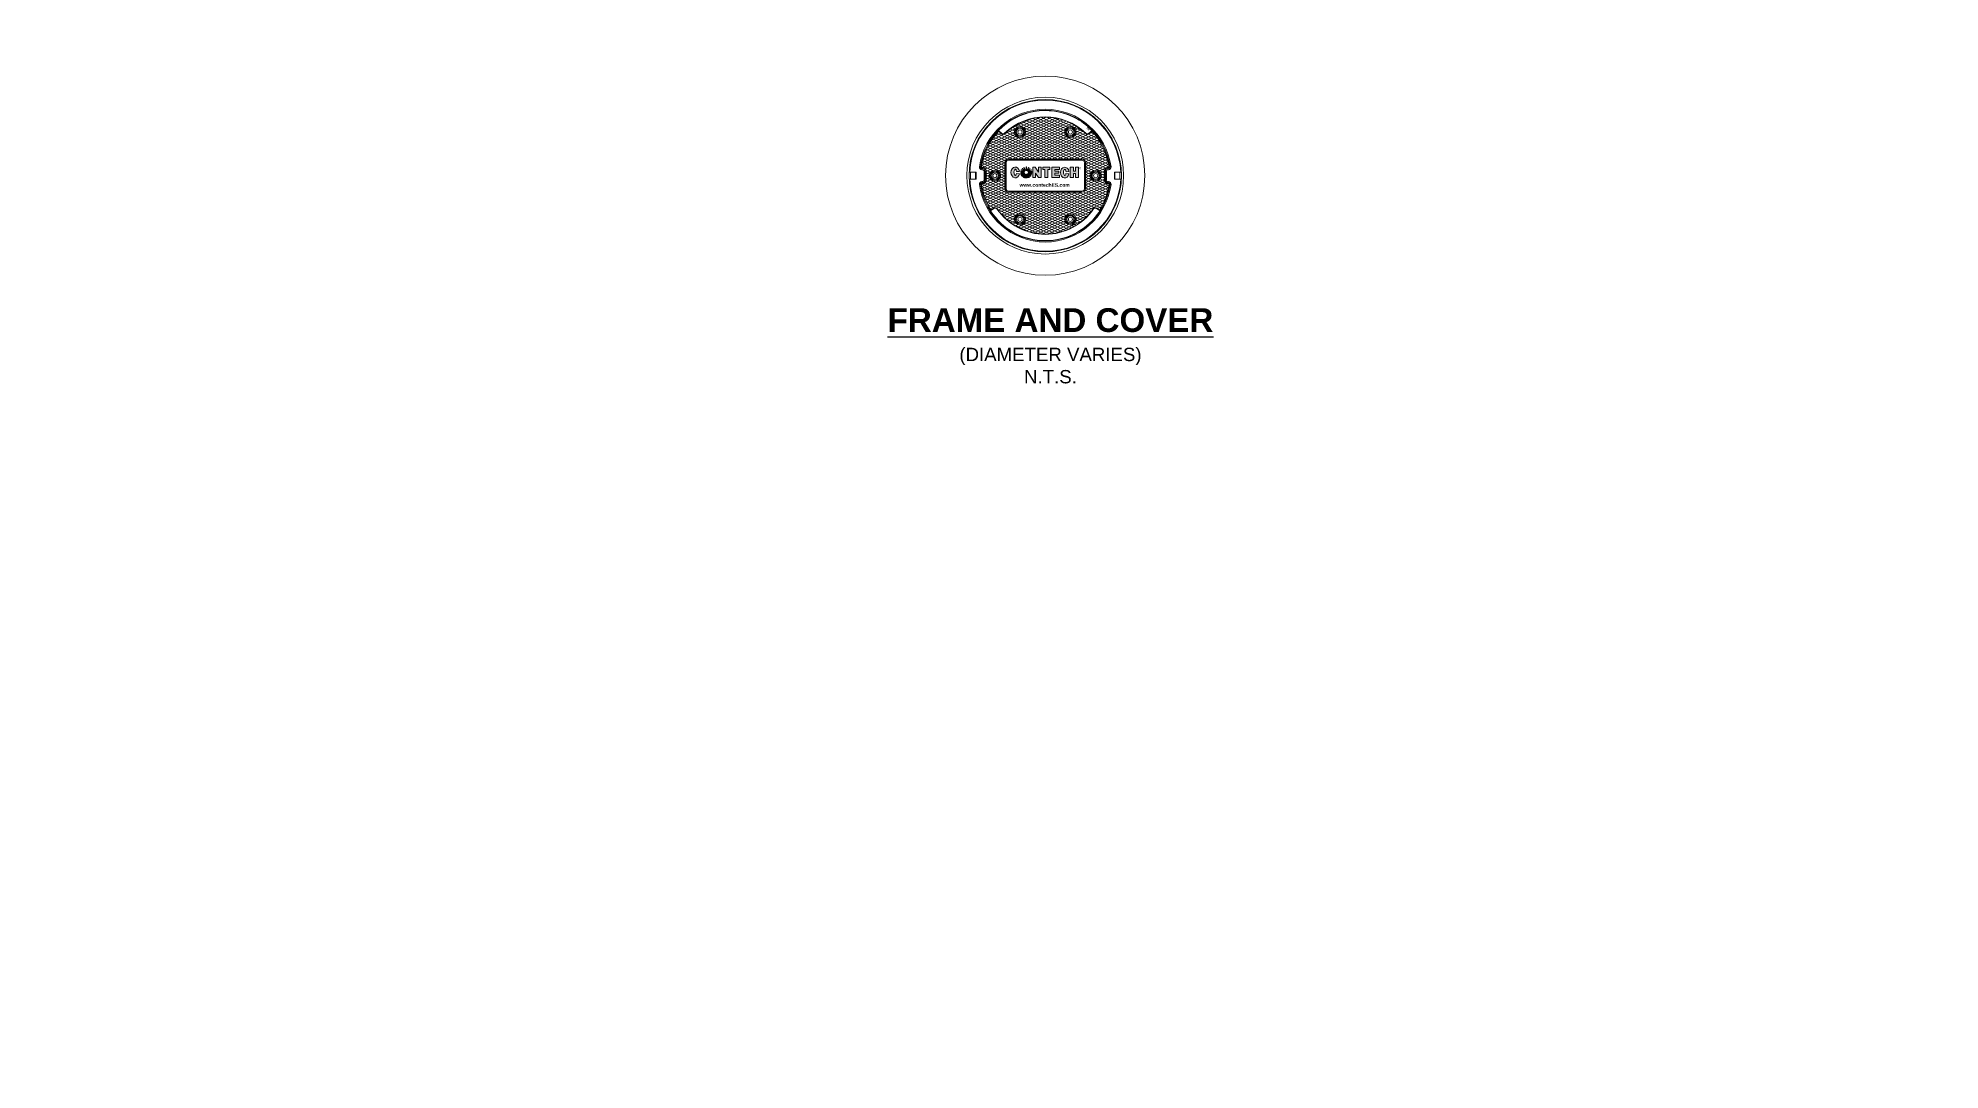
# Model space of a CAD drawing. Header units: feet. Extents: x -3082 to 1991, y 184 to 523.
# Drawn here: x 386.6 to 787.6, y 304.4 to 522 of the extents above; entities that cross this region are included whole.
import ezdxf
from ezdxf import colors
from ezdxf.entities.mleader import LeaderData, LeaderLine
from ezdxf.math import Vec2, Vec3

# ---------------------------------------------------------------- set-up
doc = ezdxf.new("R2010")
doc.units = ezdxf.units.FT
doc.header["$LTSCALE"] = 0.5
doc.header["$MEASUREMENT"] = 0
for name, color, linetype, lineweight in [('CCP-Access-Mfg Parts', 212, 'Continuous', 18), ('CCP-Dimension', 34, 'Continuous', 18), ('CCP-Hatch', 8, 'Continuous', 9), ('CCP-Title', 52, 'Continuous', 30)]:
    doc.layers.add(name, color=color, linetype=linetype, lineweight=lineweight)
doc.styles.add('BOLD', font='sanssb__.ttf')
doc.styles.add('CCP-Text', font='arial.ttf')

# ---------------------------------------------------------------- blocks, each defined once
blk = doc.blocks.new('CES-Logo CONTECH Only Horiz')
h = blk.add_hatch(color=256)
h.dxf.hatch_style = 1
edge = h.paths.add_edge_path()
edge.add_ellipse((-0.83, 0.063), major_axis=(0, 0.127), ratio=0.791296, start_angle=281.6248, end_angle=616.6072)
edge.add_line((-0.732, 0.033), (-0.802, 0.038))
edge.add_ellipse((-0.83, 0.066), major_axis=(0, 0.0726), ratio=0.41827, start_angle=283.7797, end_angle=607.7245, ccw=False)
edge.add_line((-0.8, 0.083), (-0.732, 0.088))
h.paths.add_polyline_path([(-0.285, -0.057), (-0.224, -0.057), (-0.224, 0.185), (-0.284, 0.185), (-0.284, 0.07), (-0.364, 0.184), (-0.416, 0.184), (-0.416, -0.057), (-0.358, -0.057), (-0.358, 0.045)])
h.paths.add_polyline_path([(-0.138, 0.13), (-0.138, -0.057), (-0.064, -0.057), (-0.064, 0.13), (-0.021, 0.13), (-0.021, 0.185), (-0.182, 0.185), (-0.182, 0.13)])
h.paths.add_polyline_path([(0.098, 0.131), (0.208, 0.131), (0.208, 0.185), (0.023, 0.185), (0.023, -0.057), (0.208, -0.057), (0.208, -0.002), (0.098, -0.002), (0.098, 0.042), (0.188, 0.042), (0.188, 0.096), (0.098, 0.096)])
edge = h.paths.add_edge_path()
edge.add_ellipse((0.33, 0.059), major_axis=(0, 0.127), ratio=0.791296, start_angle=281.6248, end_angle=616.6072)
edge.add_line((0.428, 0.03), (0.358, 0.035))
edge.add_ellipse((0.33, 0.063), major_axis=(0, 0.0726), ratio=0.41827, start_angle=283.7797, end_angle=607.7245, ccw=False)
edge.add_line((0.359, 0.08), (0.428, 0.085))
h.paths.add_polyline_path([(0.46, -0.057), (0.533, -0.057), (0.533, 0.039), (0.581, 0.039), (0.581, -0.057), (0.653, -0.057), (0.653, 0.185), (0.581, 0.185), (0.581, 0.096), (0.533, 0.096), (0.533, 0.185), (0.46, 0.185)])
h = blk.add_hatch(color=256)
h.dxf.hatch_style = 1
h.paths.add_polyline_path([(-0.568, 0.192, 0.016571), (-0.576, 0.192), (-0.576, 0.112, -0.045296), (-0.568, 0.111)])
h.paths.add_polyline_path([(-0.513, 0.178, 0.016408), (-0.52, 0.181), (-0.555, 0.108, -0.045191), (-0.547, 0.105)])
h.paths.add_polyline_path([(-0.541, 0.1, -0.042703), (-0.535, 0.094), (-0.478, 0.151, 0.01668), (-0.484, 0.157)])
h.paths.add_polyline_path([(-0.456, 0.12, 0.016487), (-0.46, 0.127), (-0.532, 0.089, -0.041728), (-0.528, 0.082)])
h.paths.add_polyline_path([(-0.443, 0.073, 0.016717), (-0.444, 0.082), (-0.48, 0.082), (-0.446, 0.09, 0.01636), (-0.448, 0.098), (-0.527, 0.078, -0.029812), (-0.526, 0.073)])
h.paths.add_polyline_path([(-0.443, 0.053, 0.015801), (-0.443, 0.061), (-0.525, 0.061, -0.009795), (-0.525, 0.06)])
h.paths.add_polyline_path([(-0.45, 0.021, 0.038843), (-0.445, 0.041), (-0.529, 0.046, -0.000916), (-0.529, 0.046)])
h.paths.add_polyline_path([(-0.454, 0.011), (-0.534, 0.036, -0.037097), (-0.539, 0.031), (-0.487, -0.035, 0.109393)])
h.paths.add_polyline_path([(-0.564, -0.066, 0.136428), (-0.499, -0.044), (-0.55, 0.023, -0.082716), (-0.564, 0.017)])
h.paths.add_polyline_path([(-0.647, -0.043, 0.146463), (-0.577, -0.067), (-0.577, 0.017, -0.098027), (-0.595, 0.022)])
h.paths.add_polyline_path([(-0.689, 0.005, 0.101505), (-0.657, -0.036), (-0.604, 0.029, -0.036227), (-0.609, 0.034)])
h.paths.add_polyline_path([(-0.615, 0.043, -0.020245), (-0.617, 0.047), (-0.697, 0.027, 0.022264), (-0.693, 0.016)])
h.paths.add_polyline_path([(-0.702, 0.061, 0.047222), (-0.7, 0.037), (-0.619, 0.057, -0.024899), (-0.62, 0.061)])
h.paths.add_polyline_path([(-0.619, 0.073, -0.027066), (-0.618, 0.078), (-0.697, 0.099, 0.016728), (-0.699, 0.09), (-0.665, 0.082), (-0.701, 0.082, 0.016717), (-0.702, 0.073)])
h.paths.add_polyline_path([(-0.617, 0.082, -0.042294), (-0.613, 0.089), (-0.685, 0.127, 0.016466), (-0.689, 0.12)])
h.paths.add_polyline_path([(-0.61, 0.094, -0.044008), (-0.604, 0.1), (-0.661, 0.157, 0.016434), (-0.667, 0.151)])
h.paths.add_polyline_path([(-0.597, 0.105, -0.043389), (-0.59, 0.108), (-0.624, 0.182, 0.016408), (-0.632, 0.178)])
for p, q in [((-0.702, 0.073), (-0.619, 0.073)), ((-0.702, 0.061), (-0.62, 0.061)), ((-0.701, 0.082), (-0.665, 0.082)), ((-0.7, 0.037), (-0.619, 0.057)), ((-0.699, 0.09), (-0.665, 0.082)), ((-0.697, 0.099), (-0.618, 0.078)), ((-0.697, 0.027), (-0.617, 0.047)), ((-0.693, 0.016), (-0.615, 0.043)), ((-0.689, 0.12), (-0.617, 0.082)), ((-0.689, 0.005), (-0.609, 0.034)), ((-0.685, 0.127), (-0.613, 0.089)), ((-0.667, 0.151), (-0.61, 0.094)), ((-0.661, 0.157), (-0.604, 0.1)), ((-0.657, -0.036), (-0.604, 0.029)), ((-0.647, -0.043), (-0.595, 0.022)), ((-0.632, 0.178), (-0.597, 0.105)), ((-0.624, 0.182), (-0.59, 0.108)), ((-0.577, -0.067), (-0.577, 0.017)), ((-0.576, 0.192), (-0.576, 0.112)), ((-0.568, 0.192), (-0.568, 0.111)), ((-0.564, -0.066), (-0.564, 0.017)), ((-0.52, 0.181), (-0.555, 0.108)), ((-0.499, -0.044), (-0.55, 0.023)), ((-0.513, 0.178), (-0.547, 0.105)), ((-0.484, 0.157), (-0.541, 0.1)), ((-0.487, -0.035), (-0.539, 0.031)), ((-0.478, 0.151), (-0.535, 0.094)), ((-0.454, 0.011), (-0.534, 0.036)), ((-0.46, 0.127), (-0.532, 0.089)), ((-0.445, 0.041), (-0.529, 0.046)), ((-0.45, 0.021), (-0.529, 0.046)), ((-0.456, 0.12), (-0.528, 0.082)), ((-0.448, 0.098), (-0.527, 0.078)), ((-0.443, 0.073), (-0.526, 0.073)), ((-0.443, 0.061), (-0.525, 0.061)), ((-0.443, 0.053), (-0.525, 0.06)), ((-0.446, 0.09), (-0.48, 0.082)), ((-0.444, 0.082), (-0.48, 0.082)), ((-0.224, 0.185), (-0.284, 0.185)), ((-0.284, 0.07), (-0.284, 0.185)), ((-0.182, 0.185), (-0.182, 0.13)), ((0.023, 0.185), (0.208, 0.185)), ((0.023, 0.185), (0.023, -0.057)), ((0.098, 0.131), (0.098, 0.096)), ((0.098, 0.131), (0.208, 0.131)), ((0.188, 0.096), (0.098, 0.096)), ((0.188, 0.042), (0.098, 0.042)), ((0.098, 0.042), (0.098, -0.002)), ((0.188, 0.096), (0.188, 0.042)), ((0.208, 0.185), (0.208, 0.131)), ((0.46, 0.185), (0.533, 0.185)), ((0.46, 0.185), (0.46, -0.057)), ((0.533, 0.185), (0.533, 0.096)), ((0.533, 0.096), (0.581, 0.096)), ((0.533, 0.039), (0.581, 0.039)), ((0.533, 0.039), (0.533, -0.057)), ((0.581, 0.185), (0.581, 0.096)), ((0.581, 0.185), (0.653, 0.185)), ((0.581, 0.039), (0.581, -0.057)), ((0.653, 0.185), (0.653, -0.057)), ((0.023, -0.057), (0.208, -0.057)), ((0.098, -0.002), (0.208, -0.002)), ((0.208, -0.002), (0.208, -0.057)), ((0.46, -0.057), (0.533, -0.057)), ((0.581, -0.057), (0.653, -0.057))]:
    blk.add_line(p, q)
at = {"lineweight": 5}
for p, q in [((-0.665, 0.082), (-0.665, 0.082)), ((-0.182, 0.185), (-0.021, 0.185)), ((-0.138, 0.13), (-0.182, 0.13)), ((-0.138, -0.057), (-0.138, 0.13)), ((-0.021, 0.13), (-0.064, 0.13)), ((-0.064, 0.13), (-0.064, -0.057)), ((-0.021, 0.185), (-0.021, 0.13)), ((-0.021, 0.13), (-0.021, 0.13)), ((-0.064, -0.057), (-0.138, -0.057)), ((-0.064, -0.057), (-0.064, -0.057))]:
    blk.add_line(p, q, dxfattribs=at)
for points in [[(-0.802, 0.038), (-0.732, 0.033)], [(-0.8, 0.083), (-0.732, 0.088)], [(0.358, 0.035), (0.428, 0.03)], [(0.359, 0.08), (0.428, 0.085)]]:
    blk.add_lwpolyline(points, close=True)
blk.add_lwpolyline([(-0.224, 0.185), (-0.224, -0.057), (-0.285, -0.057), (-0.358, 0.045), (-0.358, -0.057), (-0.416, -0.057)], dxfattribs=at)
blk.add_lwpolyline([(-0.416, -0.057), (-0.416, 0.184), (-0.364, 0.184), (-0.284, 0.07)])
for centre, radius, start, end in [((-0.573, 0.063), 0.13, 171.7257, 175.5565), ((-0.573, 0.063), 0.13, 180.6498, 191.4642), ((-0.573, 0.063), 0.13, 164.0188, 167.8523), ((-0.573, 0.063), 0.13, 196.1274, 201.2291), ((-0.573, 0.063), 0.13, 150.1613, 153.9346), ((-0.573, 0.063), 0.13, 206.3015, 229.4854), ((-0.573, 0.063), 0.13, 133.1578, 136.9239), ((-0.573, 0.063), 0.13, 113.6448, 117.405), ((-0.573, 0.064), 0.0475, 183.4093, 189.1146), ((-0.573, 0.064), 0.0475, 163.2626, 169.4642), ((-0.573, 0.064), 0.0475, 148.8171, 158.5043), ((-0.573, 0.064), 0.0475, 201.2986, 205.9378), ((-0.573, 0.064), 0.0475, 131.3597, 141.4391), ((-0.573, 0.064), 0.0475, 219.9063, 228.2054), ((-0.573, 0.064), 0.0475, 111.4002, 121.338), ((-0.573, 0.064), 0.0475, 242.1647, 264.5593), ((-0.573, 0.063), 0.13, 87.7891, 91.5866), ((-0.573, 0.064), 0.0475, 83.9583, 94.3323), ((-0.573, 0.064), 0.0475, 279.8514, 298.7655), ((-0.573, 0.064), 0.0475, 58.0841, 68.4342), ((-0.573, 0.064), 0.0475, 38.8182, 48.599), ((-0.573, 0.064), 0.0475, 314.8845, 323.3826), ((-0.573, 0.064), 0.0475, 21.6845, 31.2423), ((-0.573, 0.064), 0.0475, 337.6602, 337.8701), ((-0.573, 0.064), 0.0475, 10.5358, 17.3661), ((-0.573, 0.064), 0.0475, 354.3459, 356.5907), ((-0.573, 0.063), 0.13, 62.4674, 66.2275), ((-0.573, 0.063), 0.13, 311.212, 336.1837), ((-0.573, 0.063), 0.13, 42.9198, 46.7422), ((-0.573, 0.063), 0.13, 25.9989, 29.7771), ((-0.573, 0.063), 0.13, 341.2828, 350.1804), ((-0.573, 0.063), 0.13, 12.0534, 15.8024), ((-0.573, 0.063), 0.13, 4.4435, 8.2743), ((-0.573, 0.063), 0.13, 355.7291, 359.3502), ((-0.573, 0.063), 0.13, 234.6785, 268.0084), ((-0.573, 0.063), 0.13, 273.5954, 304.6706)]:
    blk.add_arc(centre, radius, start, end)
for centre, major_axis, ratio, start_param, end_param in [((-0.83, 0.063), (0, 0.127), 0.791296, 4.91528, 10.762148), ((-0.83, 0.066), (0, 0.0726), 0.41827, 4.95289, 10.606815), ((0.33, 0.059), (0, 0.127), 0.791296, 4.91528, 10.762148), ((0.33, 0.063), (0, 0.0726), 0.41827, 4.95289, 10.606815)]:
    blk.add_ellipse(centre, major_axis=major_axis, ratio=ratio, start_param=start_param, end_param=end_param)
at = {"insert": (0.666, 0.18), "char_height": 0.05333, "width": 0.11364, "attachment_point": 1, "style": 'CCP-Text'}
blk.add_mtext('{\\fGill Sans MT|b0|i0|c0|p34;\\H0.83333x;®}', dxfattribs=at)
blk = doc.blocks.new('Std Dtl FC Plan')
at = {"layer": 'CCP-Hatch'}
h = blk.add_hatch(dxfattribs=at)
h.set_pattern_fill('ANSI31,_O', color=256, scale=4, angle=110)
h.set_pattern_definition([(155, (-1089.64734, -1256.4729), (-0.21130913, -0.4531539), [])])
h.paths.add_polyline_path([(-8.53, 8.87, -0.408523), (-9.28, 8.88), (-9.79, 9.39, 0.159298), (-13.45, 1.79, 0.453612), (-13.35, 1.68), (-13.16, 1.68, -0.414214), (-12.47, 1), (-12.47, -1, -0.414214), (-13.16, -1.68), (-13.35, -1.68, 0.453612), (-13.45, -1.79, 0.107811), (-11.47, -7.25), (-10.86, -6.85, -0.409951), (-10.13, -6.99, 0.524837), (10.13, -6.99, -0.409951), (10.86, -6.85), (11.47, -7.25, 0.107811), (13.45, -1.79, 0.453612), (13.35, -1.68), (13.16, -1.68, -0.414214), (12.47, -1), (12.47, 1, -0.414214), (13.16, 1.68), (13.35, 1.68, 0.453612), (13.45, 1.79, 0.159298), (9.79, 9.39), (9.28, 8.88, -0.408523), (8.53, 8.87, 0.402854)])
h.paths.add_polyline_path([(7.75, 3.5, -0.414214), (8.5, 2.75), (8.5, -2.75, -0.414214), (7.75, -3.5), (-7.75, -3.5, -0.414214), (-8.5, -2.75), (-8.5, 2.75, -0.414214), (-7.75, 3.5)], flags=16)
h.paths.add_polyline_path([(7.75, 3.46, -0.414214), (8.46, 2.75), (8.46, -2.75, -0.414214), (7.75, -3.46), (-7.75, -3.46, -0.414214), (-8.46, -2.75), (-8.46, 2.75, -0.414214), (-7.75, 3.46)], flags=0)
h.paths.add_polyline_path([(7.75, 3.25, -0.414214), (8.25, 2.75), (8.25, -2.75, -0.414214), (7.75, -3.25), (-7.75, -3.25, -0.414214), (-8.25, -2.75), (-8.25, 2.75, -0.414214), (-7.75, 3.25)], flags=0)
h.paths.add_polyline_path([(4.13, 9.2, -1), (6.5, 9.2, -1)], flags=16)
h.paths.add_polyline_path([(4.35, 9.2, -1), (6.28, 9.2, -1)], flags=0)
h.paths.add_polyline_path([(4.56, 9.2, -1), (6.06, 9.2, -1)], flags=0)
h.paths.add_polyline_path([(4.88, 9.2, -1), (5.75, 9.2, -1)], flags=0)
h.paths.add_polyline_path([(-6.5, 9.2, -1), (-4.13, 9.2, -1)], flags=16)
h.paths.add_polyline_path([(-6.28, 9.2, -1), (-4.35, 9.2, -1)], flags=0)
h.paths.add_polyline_path([(-6.06, 9.2, -1), (-4.56, 9.2, -1)], flags=0)
h.paths.add_polyline_path([(-5.75, 9.2, -1), (-4.88, 9.2, -1)], flags=0)
h.paths.add_polyline_path([(11.81, 0, -1), (9.44, 0, -1)], flags=16)
h.paths.add_polyline_path([(11.59, 0, -1), (9.66, 0, -1)], flags=0)
h.paths.add_polyline_path([(11.38, 0, -1), (9.88, 0, -1)], flags=0)
h.paths.add_polyline_path([(11.06, 0, -1), (10.19, 0, -1)], flags=0)
h.paths.add_polyline_path([(-9.44, 0, -1), (-11.81, 0, -1)], flags=16)
h.paths.add_polyline_path([(-9.66, 0, -1), (-11.59, 0, -1)], flags=0)
h.paths.add_polyline_path([(-9.88, 0, -1), (-11.38, 0, -1)], flags=0)
h.paths.add_polyline_path([(-10.19, 0, -1), (-11.06, 0, -1)], flags=0)
h.paths.add_polyline_path([(6.5, -9.2, -1), (4.13, -9.2, -1)], flags=16)
h.paths.add_polyline_path([(6.28, -9.2, -1), (4.35, -9.2, -1)], flags=0)
h.paths.add_polyline_path([(-4.13, -9.2, -1), (-6.5, -9.2, -1)], flags=16)
h.paths.add_polyline_path([(6.06, -9.2, -1), (4.56, -9.2, -1)], flags=0)
h.paths.add_polyline_path([(-4.35, -9.2, -1), (-6.28, -9.2, -1)], flags=0)
h.paths.add_polyline_path([(5.75, -9.2, -1), (4.88, -9.2, -1)], flags=0)
h.paths.add_polyline_path([(-4.56, -9.2, -1), (-6.06, -9.2, -1)], flags=0)
h.paths.add_polyline_path([(-4.88, -9.2, -1), (-5.75, -9.2, -1)], flags=0)
h = blk.add_hatch(dxfattribs=at)
h.set_pattern_fill('ANSI31,_O', color=256, scale=4, angle=160)
h.set_pattern_definition([(205, (-1089.64734, -1256.4729), (0.21130913, -0.4531539), [])])
h.paths.add_polyline_path([(-8.53, 8.87, -0.408523), (-9.28, 8.88), (-9.79, 9.39, 0.159298), (-13.45, 1.79, 0.453612), (-13.35, 1.68), (-13.16, 1.68, -0.414214), (-12.47, 1), (-12.47, -1, -0.414214), (-13.16, -1.68), (-13.35, -1.68, 0.453612), (-13.45, -1.79, 0.107811), (-11.47, -7.25), (-10.86, -6.85, -0.409951), (-10.13, -6.99, 0.524837), (10.13, -6.99, -0.409951), (10.86, -6.85), (11.47, -7.25, 0.107811), (13.45, -1.79, 0.453612), (13.35, -1.68), (13.16, -1.68, -0.414214), (12.47, -1), (12.47, 1, -0.414214), (13.16, 1.68), (13.35, 1.68, 0.453612), (13.45, 1.79, 0.159298), (9.79, 9.39), (9.28, 8.88, -0.408523), (8.53, 8.87, 0.402854)])
h.paths.add_polyline_path([(7.75, 3.5, -0.414214), (8.5, 2.75), (8.5, -2.75, -0.414214), (7.75, -3.5), (-7.75, -3.5, -0.414214), (-8.5, -2.75), (-8.5, 2.75, -0.414214), (-7.75, 3.5)], flags=16)
h.paths.add_polyline_path([(7.75, 3.46, -0.414214), (8.46, 2.75), (8.46, -2.75, -0.414214), (7.75, -3.46), (-7.75, -3.46, -0.414214), (-8.46, -2.75), (-8.46, 2.75, -0.414214), (-7.75, 3.46)], flags=0)
h.paths.add_polyline_path([(7.75, 3.25, -0.414214), (8.25, 2.75), (8.25, -2.75, -0.414214), (7.75, -3.25), (-7.75, -3.25, -0.414214), (-8.25, -2.75), (-8.25, 2.75, -0.414214), (-7.75, 3.25)], flags=0)
h.paths.add_polyline_path([(-6.5, 9.2, -1), (-4.13, 9.2, -1)], flags=16)
h.paths.add_polyline_path([(-6.28, 9.2, -1), (-4.35, 9.2, -1)], flags=0)
h.paths.add_polyline_path([(-6.06, 9.2, -1), (-4.56, 9.2, -1)], flags=0)
h.paths.add_polyline_path([(-5.75, 9.2, -1), (-4.88, 9.2, -1)], flags=0)
h.paths.add_polyline_path([(4.13, 9.2, -1), (6.5, 9.2, -1)], flags=16)
h.paths.add_polyline_path([(4.35, 9.2, -1), (6.28, 9.2, -1)], flags=0)
h.paths.add_polyline_path([(4.56, 9.2, -1), (6.06, 9.2, -1)], flags=0)
h.paths.add_polyline_path([(4.88, 9.2, -1), (5.75, 9.2, -1)], flags=0)
h.paths.add_polyline_path([(-9.44, 0, -1), (-11.81, 0, -1)], flags=16)
h.paths.add_polyline_path([(-9.66, 0, -1), (-11.59, 0, -1)], flags=0)
h.paths.add_polyline_path([(-9.88, 0, -1), (-11.38, 0, -1)], flags=0)
h.paths.add_polyline_path([(-10.19, 0, -1), (-11.06, 0, -1)], flags=0)
h.paths.add_polyline_path([(11.81, 0, -1), (9.44, 0, -1)], flags=16)
h.paths.add_polyline_path([(11.59, 0, -1), (9.66, 0, -1)], flags=0)
h.paths.add_polyline_path([(11.38, 0, -1), (9.88, 0, -1)], flags=0)
h.paths.add_polyline_path([(11.06, 0, -1), (10.19, 0, -1)], flags=0)
h.paths.add_polyline_path([(-4.13, -9.2, -1), (-6.5, -9.2, -1)], flags=16)
h.paths.add_polyline_path([(-4.35, -9.2, -1), (-6.28, -9.2, -1)], flags=0)
h.paths.add_polyline_path([(-4.56, -9.2, -1), (-6.06, -9.2, -1)], flags=0)
h.paths.add_polyline_path([(-4.88, -9.2, -1), (-5.75, -9.2, -1)], flags=0)
h.paths.add_polyline_path([(6.5, -9.2, -1), (4.13, -9.2, -1)], flags=16)
h.paths.add_polyline_path([(6.28, -9.2, -1), (4.35, -9.2, -1)], flags=0)
h.paths.add_polyline_path([(6.06, -9.2, -1), (4.56, -9.2, -1)], flags=0)
h.paths.add_polyline_path([(5.75, -9.2, -1), (4.88, -9.2, -1)], flags=0)
at = {"layer": 'CCP-Access-Mfg Parts', "linetype": 'Continuous', "lineweight": 15}
for p, q in [((-9.79, 9.39), (-9.87, 9.54)), ((-9.84, 9.54), (-9.87, 9.54)), ((-9.84, 9.54), (-9.23, 8.93)), ((-9.79, 9.39), (-9.28, 8.88)), ((-9.23, 8.93), (-9.28, 8.88)), ((-8.58, 8.92), (-8.53, 8.87)), ((8.58, 8.92), (8.53, 8.87)), ((9.84, 9.54), (9.23, 8.93)), ((9.23, 8.93), (9.28, 8.88)), ((9.79, 9.39), (9.28, 8.88)), ((9.79, 9.39), (9.87, 9.54)), ((9.84, 9.54), (9.87, 9.54)), ((-15.92, 0.75), (-14.57, 0.75)), ((-14.69, -0.75), (-14.69, 0.75)), ((-14.57, 0.75), (-14.57, -0.75)), ((-13.16, 1.68), (-13.35, 1.68)), ((-13.16, 1.47), (-13.35, 1.47)), ((-13.35, 1.25), (-13.16, 1.25)), ((-12.91, 1), (-12.91, -1)), ((-12.69, -1), (-12.69, 1)), ((-12.47, -1), (-12.47, 1)), ((-8.5, 2.75), (-8.5, -2.75)), ((-8.46, 2.75), (-8.5, 2.75)), ((-8.46, 2.75), (-8.46, -2.75)), ((7.75, 3.5), (-7.75, 3.5)), ((-7.75, 3.46), (-7.75, 3.5)), ((7.75, 3.46), (-7.75, 3.46)), ((7.75, 3.46), (7.75, 3.5)), ((8.46, 2.75), (8.5, 2.75)), ((8.46, -2.75), (8.46, 2.75)), ((8.5, -2.75), (8.5, 2.75)), ((12.47, 1), (12.47, -1)), ((12.69, 1), (12.69, -1)), ((12.91, -1), (12.91, 1)), ((13.35, 1.68), (13.16, 1.68)), ((13.35, 1.47), (13.16, 1.47)), ((13.16, 1.25), (13.35, 1.25)), ((14.57, 0.75), (15.92, 0.75)), ((14.57, 0.75), (14.57, -0.75)), ((14.69, -0.75), (14.69, 0.75)), ((-15.92, -0.75), (-14.57, -0.75)), ((-13.16, -1.25), (-13.35, -1.25)), ((-13.35, -1.47), (-13.16, -1.47)), ((-13.35, -1.68), (-13.16, -1.68)), ((-8.46, -2.75), (-8.5, -2.75)), ((-7.75, -3.46), (-7.75, -3.5)), ((-7.75, -3.46), (7.75, -3.46)), ((-7.75, -3.5), (7.75, -3.5)), ((7.75, -3.46), (7.75, -3.5)), ((8.46, -2.75), (8.5, -2.75)), ((13.35, -1.25), (13.16, -1.25)), ((13.16, -1.47), (13.35, -1.47)), ((13.16, -1.68), (13.35, -1.68)), ((14.57, -0.75), (15.92, -0.75)), ((-11.55, -7.39), (-11.57, -7.39)), ((-11.55, -7.39), (-10.82, -6.91)), ((-11.47, -7.25), (-10.86, -6.85)), ((-10.82, -6.91), (-10.86, -6.85)), ((-10.19, -7.03), (-10.13, -6.99)), ((10.19, -7.03), (10.13, -6.99)), ((10.82, -6.91), (10.86, -6.85)), ((11.55, -7.39), (10.82, -6.91)), ((11.47, -7.25), (10.86, -6.85)), ((11.55, -7.39), (11.57, -7.39))]:
    blk.add_line(p, q, dxfattribs=at)
at = {"layer": 'CCP-Access-Mfg Parts', "linetype": 'Continuous'}
for p, q in [((-8.5, -2.75), (-8.5, 2.75)), ((-7.75, 3.5), (7.75, 3.5)), ((8.5, -2.75), (8.5, 2.75)), ((-7.75, -3.5), (7.75, -3.5))]:
    blk.add_line(p, q, dxfattribs=at)
at = {"layer": 'CCP-Access-Mfg Parts'}
for p, q in [((-8.25, -2.75), (-8.25, 2.75)), ((-7.75, 3.25), (7.75, 3.25)), ((8.25, -2.75), (8.25, 2.75)), ((-7.75, -3.25), (7.75, -3.25)), ((-11.57, -7.39), (-11.47, -7.25)), ((11.57, -7.39), (11.47, -7.25))]:
    blk.add_line(p, q, dxfattribs=at)
for radius in [21, 16.53, 16.06]:
    blk.add_circle((0, 0), radius, dxfattribs=at)
at = {"layer": 'CCP-Access-Mfg Parts', "linetype": 'Continuous', "lineweight": 15}
for centre, radius in [((-5.31, 9.2), 1.18), ((-5.31, 9.2), 0.967), ((-5.31, 9.2), 0.75), ((-5.31, 9.2), 0.438), ((5.31, 9.2), 1.18), ((5.31, 9.2), 0.967), ((5.31, 9.2), 0.75), ((5.31, 9.2), 0.437), ((-10.62, 0), 1.18), ((-10.62, 0), 0.967), ((-10.62, 0), 0.75), ((-10.62, 0), 0.437), ((10.62, 0), 1.18), ((10.62, 0), 0.967), ((10.62, 0), 0.75), ((10.62, 0), 0.438), ((-5.31, -9.2), 1.18), ((5.31, -9.2), 1.18), ((-5.31, -9.2), 0.967), ((-5.31, -9.2), 0.75), ((-5.31, -9.2), 0.438), ((5.31, -9.2), 0.967), ((5.31, -9.2), 0.75), ((5.31, -9.2), 0.437)]:
    blk.add_circle(centre, radius, dxfattribs=at)
for centre, radius, start, end in [((0, 0), 15.94, 2.6968, 177.3032), ((0, 0), 14, 7.5984, 172.4016), ((0, 0), 13.78, 7.5984, 172.4016), ((0, 0), 13.73, 44.0417, 135.9583), ((0, 0), 13.71, 63.6362, 135.8831), ((0, 0), 12.38, 46.1155, 133.8845), ((0, 0), 12.31, 46.1155, 133.8845), ((0, 0), 13.71, 44.1169, 63.5126), ((0, 0), 13.57, 136.1973, 172.4016), ((-8.9, 9.26), 0.534, 225, 313.8845), ((-8.9, 9.26), 0.461, 225, 313.8845), ((8.9, 9.26), 0.534, 226.1155, 315), ((8.9, 9.26), 0.461, 226.1155, 315), ((0, 0), 13.57, 7.5984, 43.8027), ((-13.35, 1.78), 0.53, 172.4016, 270), ((-13.35, 1.78), 0.314, 172.4016, 270), ((-13.35, 1.78), 0.099, 172.4016, 270), ((-13.16, 1), 0.682, 0, 90), ((-13.16, 1), 0.467, 0, 90), ((-13.16, 1), 0.251, 0, 90), ((-7.75, 2.75), 0.75, 90, 180), ((-7.75, 2.75), 0.715, 90, 180), ((7.75, 2.75), 0.75, 0, 90), ((7.75, 2.75), 0.715, 0, 90), ((13.16, 1), 0.682, 90, 180), ((13.16, 1), 0.467, 90, 180), ((13.16, 1), 0.251, 90, 180), ((13.35, 1.78), 0.53, 270, 7.5984), ((13.35, 1.78), 0.314, 270, 7.5984), ((13.35, 1.78), 0.099, 270, 7.5984), ((0, 0), 15.94, 182.6968, 357.3032), ((-13.35, -1.78), 0.53, 90, 187.5984), ((0, 0), 14, 187.5984, 352.4016), ((-13.35, -1.78), 0.314, 90, 187.5984), ((0, 0), 13.78, 187.5984, 352.4016), ((-13.35, -1.78), 0.099, 90, 187.5984), ((0.05, 0.01), 13.62, 187.6325, 212.246), ((-13.16, -1), 0.251, 270, 0), ((-13.16, -1), 0.682, 270, 0), ((-13.16, -1), 0.467, 270, 0), ((-7.75, -2.75), 0.75, 180, 270), ((-7.75, -2.75), 0.715, 180, 270), ((7.75, -2.75), 0.75, 270, 0), ((7.75, -2.75), 0.715, 270, 0), ((-0.05, 0.01), 13.62, 327.754, 352.3675), ((13.16, -1), 0.682, 180, 270), ((13.16, -1), 0.467, 180, 270), ((13.16, -1), 0.251, 180, 270), ((13.35, -1.78), 0.53, 352.4016, 90), ((13.35, -1.78), 0.314, 352.4016, 90), ((13.35, -1.78), 0.099, 352.4016, 90), ((0, 0), 13.73, 212.5768, 327.4232), ((0, 0), 13.71, 212.6198, 327.3802), ((-10.57, -7.29), 0.534, 34.7498, 123.6343), ((-10.57, -7.29), 0.461, 34.7498, 123.6343), ((0, 0), 12.38, 214.6044, 325.3956), ((0, 0), 12.31, 214.6035, 325.3965), ((10.57, -7.29), 0.534, 56.3657, 145.2502), ((10.57, -7.29), 0.461, 56.3657, 145.2502)]:
    blk.add_arc(centre, radius, start, end, dxfattribs=at)
at = {"layer": 'CCP-Access-Mfg Parts', "linetype": 'Continuous'}
for centre, start, end in [((-7.75, 2.75), 90, 180), ((7.75, 2.75), 0, 90), ((-7.75, -2.75), 180, 270), ((7.75, -2.75), 270, 0)]:
    blk.add_arc(centre, 0.75, start, end, dxfattribs=at)
at = {"layer": 'CCP-Access-Mfg Parts'}
for centre, start, end in [((-7.75, 2.75), 90, 180), ((7.75, 2.75), 0, 90), ((-7.75, -2.75), 180, 270), ((7.75, -2.75), 270, 0)]:
    blk.add_arc(centre, 0.5, start, end, dxfattribs=at)
at = {"layer": 'CCP-Access-Mfg Parts', "linetype": 'Continuous', "lineweight": 15}
for centre, start_param, end_param in [((-0.74, 0), 3.091593, 3.191592), ((0.74, 0), 6.233186, 6.333185)]:
    blk.add_ellipse(centre, major_axis=(15.02, 0), ratio=0.998795, start_param=start_param, end_param=end_param, dxfattribs=at)
at = {"layer": 'CCP-Hatch', "xscale": 9, "yscale": 9, "zscale": 9}
blk.add_blockref('CES-Logo CONTECH Only Horiz', (1.15, 0.11), dxfattribs=at)
at = {"layer": 'CCP-Hatch', "style": 'BOLD'}
blk.add_text('TM', height=0.375, rotation=315.0138, dxfattribs=at).set_placement((8.62, 9.99))
at = {"layer": 'CCP-Hatch', "insert": (-0.13, -1.98), "char_height": 0.75, "width": 6.6891, "attachment_point": 5, "style": 'CCP-Text'}
blk.add_mtext('{\\fArial|b1|i0|c0|p34;www.contechES.com}', dxfattribs=at)

msp = doc.modelspace()

# ---------------------------------------------------------------- block references
msp.add_blockref('Std Dtl FC Plan', (598.97974, 493.00272))

# ---------------------------------------------------------------- texts
at = {"layer": 'CCP-Title', "insert": (600.08413, 457.10301), "char_height": 1.6875, "attachment_point": 5, "style": 'CCP-Text'}
msp.add_mtext('{\\fArial|b1|i0|c0|p34;\\H2.963x;\\LFRAME AND COVER\\H0.41512x;\\P\\fArial|b0|i0|c0|p34;\\H1.355x;\\l(DIAMETER VARIES)\\PN.T.S.}', dxfattribs=at)

# ---------------------------------------------------------------- leaders
at = {"layer": 'CCP-Dimension'}
ml = msp.add_multileader_mtext('Standard', dxfattribs=at)
ml.set_content('TOP SLAB ACCESS\\PSEE FRAME AND COVER DETAIL', color=52, style='CCP-Text')
ml.set_leader_properties(color=256, linetype='ByLayer', lineweight=-1)
ml.build(insert=Vec2(0, 0))
ml.multileader.update_dxf_attribs({"text_left_attachment_type": 2, "text_right_attachment_type": 2, "dogleg_length": 0.125, "arrow_head_size": 3.75, "scale": 40})
ctx = ml.context
ctx.base_point, ctx.scale, ctx.char_height, ctx.arrow_head_size, ctx.landing_gap_size, ctx.plane_origin = Vec3(268.71777, 515.78166), 40, 2.8125, 3.75, 1.25, Vec3(194.86694, 550.64534)
ctx.left_attachment, ctx.right_attachment = 2, 2
notes = []
notes.append((ctx, [(1, (1, 1, 0), (263.71777, 515.78166), (1, 0), 5, [(0, [(248.84508, 506.26616)], 0, [])])]))
ctx.mtext.insert, ctx.mtext.width, ctx.mtext.flow_direction = Vec3(269.96777, 521.97325), 43.0168879, 5
ml = msp.add_multileader_mtext('Standard', dxfattribs=at)
ml.set_content('STORMFILTER CARTRIDGE', color=52, style='CCP-Text')
ml.set_leader_properties(color=256, linetype='ByLayer', lineweight=-1)
ml.build(insert=Vec2(0, 0))
ml.multileader.update_dxf_attribs({"text_left_attachment_type": 2, "text_right_attachment_type": 2, "dogleg_length": 0.0625, "arrow_head_size": 3.75, "scale": 40})
ctx = ml.context
ctx.base_point, ctx.scale, ctx.char_height, ctx.arrow_head_size, ctx.landing_gap_size, ctx.plane_origin = Vec3(281.52372, 330.09549), 40, 2.8125, 3.75, 1.25, Vec3(101.76395, 226.75627)
ctx.left_attachment, ctx.right_attachment = 2, 2
notes.append((ctx, [(1, (1, 1, 0), (279.02372, 330.09549), (1, 0), 2.5, [(0, [(256.44218, 304.43095)], 0, [])])]))
ctx.mtext.insert, ctx.mtext.width, ctx.mtext.flow_direction = Vec3(282.77372, 333.91839), 40.5, 5
for ctx, leaders in notes:
    for number, flags, end, landing, length, lines in leaders:
        leader = LeaderData()
        leader.index, (leader.has_last_leader_line, leader.has_dogleg_vector, leader.attachment_direction) = number, flags
        leader.last_leader_point, leader.dogleg_vector, leader.dogleg_length = Vec3(end), Vec3(landing), length
        for number, points, colour, breaks in lines:
            line = LeaderLine()
            line.index, line.vertices, line.color, line.breaks = number, Vec3.list(points), colors.encode_raw_color(colour), breaks
            leader.lines.append(line)
        ctx.leaders.append(leader)

doc.saveas('drawing.dxf')
